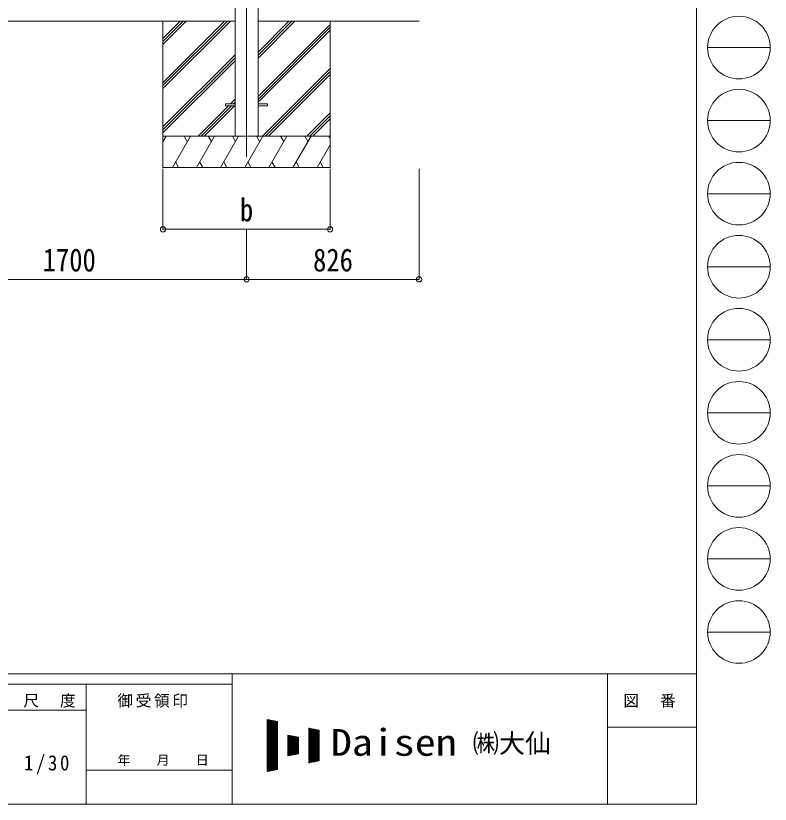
# Model space of a CAD drawing. Units: millimetres at full size. Extents: x -6988 to 7066, y -4877 to 4823.
# Drawn here: x 3454 to 7066, y -4877 to -1100 of the extents above; entities that cross this region are included whole.
import ezdxf
from ezdxf.enums import TextEntityAlignment as Align

# ---------------------------------------------------------------- set-up
doc = ezdxf.new("R2010")
doc.units = ezdxf.units.MM
doc.header["$LTSCALE"] = 25
doc.header["$PDMODE"] = 32
doc.header["$PDSIZE"] = 25
for name, color, linetype, lineweight in [('0-0_0', 7, 'Continuous', 9), ('0-1_本体', 4, 'Continuous', 9), ('0-2_部品', 7, 'Continuous', 9), ('0-8_PARTS2', 2, 'Continuous', 9), ('0-A_寸法', 6, 'Continuous', 9), ('F-0_240', 7, 'Continuous', 9)]:
    doc.layers.add(name, color=color, linetype=linetype, lineweight=lineweight)
doc.styles.add('ＭＳ ゴシック', font='')
doc.styles.get('ＭＳ ゴシック').set_extended_font_data('MS Gothic')

msp = doc.modelspace()

# ---------------------------------------------------------------- linework, layer by layer
at = {"layer": '0-0_0'}
for p, q in [((2913.36, -1126.47), (4503.36, -1126.47)), ((4158.36, -1126.47), (4158.36, -1826.47)), ((4158.36, -1420.64), (4452.54, -1126.47)), ((4158.36, -1434.79), (4466.68, -1126.47)), ((4158.36, -1448.93), (4480.82, -1126.47)), ((4158.36, -1236.8), (4268.69, -1126.47)), ((4158.36, -1222.66), (4254.55, -1126.47)), ((4158.36, -1208.51), (4240.4, -1126.47)), ((4613.36, -1126.47), (5384.36, -1126.47)), ((4613.36, -1302.3), (4789.19, -1126.47)), ((4613.36, -1288.16), (4775.05, -1126.47)), ((4613.36, -1274.01), (4760.9, -1126.47)), ((4958.36, -1126.47), (4958.36, -1826.47)), ((4613.36, -1486.14), (4958.36, -1141.15)), ((4613.36, -1500.29), (4958.36, -1155.29)), ((4613.36, -1514.43), (4958.36, -1169.43)), ((4158.36, -1632.78), (4503.36, -1287.78)), ((4158.36, -1646.92), (4503.36, -1301.92)), ((4158.36, -1661.06), (4503.36, -1316.06)), ((4635.17, -1676.47), (4958.36, -1353.28)), ((4649.31, -1676.47), (4958.36, -1367.42)), ((4663.45, -1676.47), (4958.36, -1381.56)), ((4481.3, -1521.97), (4503.36, -1499.91)), ((4326.8, -1676.47), (4472.3, -1530.97)), ((4340.94, -1676.47), (4486.44, -1530.97)), ((4355.08, -1676.47), (4500.58, -1530.97)), ((4495.44, -1521.97), (4503.36, -1514.05)), ((4847.3, -1676.47), (4958.36, -1565.41)), ((4861.44, -1676.47), (4958.36, -1579.55)), ((4875.58, -1676.47), (4958.36, -1593.69)), ((4958.36, -1676.47), (4158.36, -1676.47)), ((4158.36, -1703.97), (4174.24, -1676.47)), ((4203.1, -1826.47), (4289.71, -1676.47)), ((4274.71, -1702.45), (4259.71, -1676.47)), ((4318.57, -1826.47), (4405.18, -1676.47)), ((4390.18, -1702.45), (4375.17, -1676.47)), ((4434.04, -1826.47), (4520.65, -1676.47)), ((4505.65, -1702.45), (4490.64, -1676.47)), ((4549.51, -1826.47), (4636.12, -1676.47)), ((4621.12, -1702.45), (4606.11, -1676.47)), ((4664.98, -1826.47), (4751.59, -1676.47)), ((4736.59, -1702.45), (4721.59, -1676.47)), ((4780.45, -1826.47), (4867.06, -1676.47)), ((4837.06, -1676.47), (4852.06, -1702.45)), ((4952.53, -1676.47), (4958.36, -1686.57)), ((4895.92, -1826.47), (4958.36, -1718.33)), ((4218.1, -1800.49), (4233.1, -1826.47)), ((4333.57, -1800.49), (4348.57, -1826.47)), ((4449.04, -1800.49), (4464.04, -1826.47)), ((4564.51, -1800.49), (4579.51, -1826.47)), ((4679.98, -1800.49), (4694.98, -1826.47)), ((4795.45, -1800.49), (4810.45, -1826.47)), ((4910.92, -1800.49), (4925.92, -1826.47)), ((4158.36, -1826.47), (4958.36, -1826.47))]:
    msp.add_line(p, q, dxfattribs=at)
at = {"layer": '0-1_本体'}
for p, q in [((4503.36, 1203.54), (4503.36, -1676.46)), ((4613.36, 1203.54), (4613.36, -1676.46))]:
    msp.add_line(p, q, dxfattribs=at)
at = {"layer": '0-2_部品', "color": 4}
for p, q in [((4458.36, -1521.96), (4458.36, -1530.96)), ((4503.36, -1521.96), (4458.36, -1521.96)), ((4503.36, -1530.96), (4458.36, -1530.96)), ((4658.36, -1521.96), (4613.36, -1521.96)), ((4658.36, -1530.96), (4613.36, -1530.96)), ((4658.36, -1521.96), (4658.36, -1530.96))]:
    msp.add_line(p, q, dxfattribs=at)
at = {"layer": '0-8_PARTS2'}
msp.add_line((4558.36, 1169.67), (4558.36, -1776.47), dxfattribs=at)
at = {"layer": '0-A_寸法'}
for p, q in [((4158.36, -2122.86), (4158.36, -1833.89)), ((4958.36, -2122.86), (4958.36, -1833.89)), ((5384.36, -2362.83), (5384.36, -1833.89)), ((4158.36, -2122.86), (4958.36, -2122.86)), ((4558.36, -2362.83), (4558.36, -2122.86)), ((4558.36, -2362.83), (2858.36, -2362.83)), ((4558.36, -2362.83), (5384.36, -2362.83))]:
    msp.add_line(p, q, dxfattribs=at)
for p in [(4158.36, -2122.86), (4958.36, -2122.86), (4558.36, -2362.83), (5384.36, -2362.83)]:
    msp.add_point(p, dxfattribs=at)
at = {"layer": 'F-0_240', "color": 5}
for p, q in [((6712.12, 4822.79), (6712.12, -4877.21)), ((-6987.88, -4252.21), (6712.12, -4252.21)), ((4489.82, -4252.21), (4489.82, -4877.21)), ((6287.12, -4252.21), (6287.12, -4877.21)), ((-6987.88, -4302.21), (4489.82, -4302.21)), ((3789.82, -4302.21), (3789.82, -4877.21)), ((2289.82, -4427.21), (3789.82, -4427.21)), ((6287.12, -4508.46), (6712.12, -4508.46)), ((3789.82, -4714.71), (4489.82, -4714.71)), ((-6987.88, -4877.21), (6712.12, -4877.21))]:
    msp.add_line(p, q, dxfattribs=at)
at = {"layer": 'F-0_240', "color": 4}
for p, q in [((6765.55, -1252.21), (7065.55, -1252.21)), ((6765.55, -1602.21), (7065.55, -1602.21)), ((6765.55, -1952.21), (7065.55, -1952.21)), ((6765.55, -2302.21), (7065.55, -2302.21)), ((6765.55, -2652.21), (7065.55, -2652.21)), ((6765.55, -3002.21), (7065.55, -3002.21)), ((6765.55, -3352.21), (7065.55, -3352.21)), ((6765.55, -3702.21), (7065.55, -3702.21)), ((6765.55, -4052.21), (7065.55, -4052.21))]:
    msp.add_line(p, q, dxfattribs=at)
at = {"layer": 'F-0_240'}
for p, q in [((4656.46, -4471.05), (4706.46, -4481.46)), ((4656.46, -4471.05), (4656.46, -4721.05)), ((4656.46, -4473.4), (4667.75, -4473.4)), ((4656.46, -4475.9), (4679.75, -4475.9)), ((4656.46, -4478.4), (4691.75, -4478.4)), ((4656.46, -4480.9), (4703.75, -4480.9)), ((4656.46, -4483.4), (4706.46, -4483.4)), ((4656.46, -4485.9), (4706.46, -4485.9)), ((4656.46, -4488.4), (4706.46, -4488.4)), ((4656.46, -4490.9), (4706.46, -4490.9)), ((4656.46, -4493.4), (4706.46, -4493.4)), ((4657.94, -4720.74), (4657.94, -4471.36)), ((4660.44, -4720.22), (4660.44, -4471.88)), ((4662.94, -4719.7), (4662.94, -4472.4)), ((4665.44, -4719.18), (4665.44, -4472.92)), ((4667.94, -4718.66), (4667.94, -4473.44)), ((4670.44, -4718.13), (4670.44, -4473.96)), ((4672.94, -4717.61), (4672.94, -4474.48)), ((4675.44, -4717.09), (4675.44, -4475)), ((4677.94, -4716.57), (4677.94, -4475.52)), ((4680.44, -4716.05), (4680.44, -4476.04)), ((4682.94, -4715.53), (4682.94, -4476.56)), ((4685.44, -4715.01), (4685.44, -4477.08)), ((4687.94, -4714.49), (4687.94, -4477.61)), ((4690.44, -4713.97), (4690.44, -4478.13)), ((4692.94, -4713.45), (4692.94, -4478.65)), ((4695.44, -4712.93), (4695.44, -4479.17)), ((4697.94, -4712.41), (4697.94, -4479.69)), ((4700.44, -4711.88), (4700.44, -4480.21)), ((4702.94, -4711.36), (4702.94, -4480.73)), ((4705.44, -4710.84), (4705.44, -4481.25)), ((4706.46, -4481.46), (4706.46, -4710.63)), ((4656.46, -4495.9), (4706.46, -4495.9)), ((4656.46, -4498.4), (4706.46, -4498.4)), ((4656.46, -4500.9), (4706.46, -4500.9)), ((4656.46, -4503.4), (4706.46, -4503.4)), ((4656.46, -4505.9), (4706.46, -4505.9)), ((4656.46, -4508.4), (4706.46, -4508.4)), ((4656.46, -4510.9), (4706.46, -4510.9)), ((4656.46, -4513.4), (4706.46, -4513.4)), ((4656.46, -4515.9), (4706.46, -4515.9)), ((4656.46, -4518.4), (4706.46, -4518.4)), ((4656.46, -4520.9), (4706.46, -4520.9)), ((4656.46, -4523.4), (4706.46, -4523.4)), ((4656.46, -4525.9), (4706.46, -4525.9)), ((4656.46, -4528.4), (4706.46, -4528.4)), ((4656.46, -4530.9), (4706.46, -4530.9)), ((4856.46, -4512.71), (4906.46, -4523.13)), ((4856.46, -4512.71), (4856.46, -4679.38)), ((4856.46, -4513.4), (4859.75, -4513.4)), ((4856.46, -4515.9), (4871.75, -4515.9)), ((4856.46, -4518.4), (4883.75, -4518.4)), ((4856.46, -4520.9), (4895.75, -4520.9)), ((4856.46, -4523.4), (4906.46, -4523.4)), ((4856.46, -4525.9), (4906.46, -4525.9)), ((4856.46, -4528.4), (4906.46, -4528.4)), ((4856.46, -4530.9), (4906.46, -4530.9)), ((4857.94, -4679.07), (4857.94, -4513.02)), ((4860.44, -4678.55), (4860.44, -4513.54)), ((4862.94, -4678.03), (4862.94, -4514.06)), ((4865.44, -4677.51), (4865.44, -4514.58)), ((4867.94, -4676.99), (4867.94, -4515.11)), ((4870.44, -4676.47), (4870.44, -4515.63)), ((4872.94, -4675.95), (4872.94, -4516.15)), ((4875.44, -4675.43), (4875.44, -4516.67)), ((4877.94, -4674.91), (4877.94, -4517.19)), ((4880.44, -4674.38), (4880.44, -4517.71)), ((4882.94, -4673.86), (4882.94, -4518.23)), ((4885.44, -4673.34), (4885.44, -4518.75)), ((4887.94, -4672.82), (4887.94, -4519.27)), ((4890.44, -4672.3), (4890.44, -4519.79)), ((4892.94, -4671.78), (4892.94, -4520.31)), ((4895.44, -4671.26), (4895.44, -4520.83)), ((4897.94, -4670.74), (4897.94, -4521.36)), ((4900.44, -4670.22), (4900.44, -4521.88)), ((4902.94, -4669.7), (4902.94, -4522.4)), ((4905.44, -4669.18), (4905.44, -4522.92)), ((4906.46, -4523.13), (4906.46, -4668.96)), ((4656.46, -4533.4), (4706.46, -4533.4)), ((4656.46, -4535.9), (4706.46, -4535.9)), ((4656.46, -4538.4), (4706.46, -4538.4)), ((4656.46, -4540.9), (4706.46, -4540.9)), ((4656.46, -4543.4), (4706.46, -4543.4)), ((4656.46, -4545.9), (4706.46, -4545.9)), ((4656.46, -4548.4), (4706.46, -4548.4)), ((4656.46, -4550.9), (4706.46, -4550.9)), ((4656.46, -4553.4), (4706.46, -4553.4)), ((4656.46, -4555.9), (4706.46, -4555.9)), ((4656.46, -4558.4), (4706.46, -4558.4)), ((4656.46, -4560.9), (4706.46, -4560.9)), ((4656.46, -4563.4), (4706.46, -4563.4)), ((4656.46, -4565.9), (4706.46, -4565.9)), ((4656.46, -4568.4), (4706.46, -4568.4)), ((4756.46, -4546.05), (4806.46, -4556.46)), ((4756.46, -4546.05), (4756.46, -4646.05)), ((4756.46, -4548.4), (4767.75, -4548.4)), ((4756.46, -4550.9), (4779.75, -4550.9)), ((4756.46, -4553.4), (4791.75, -4553.4)), ((4756.46, -4555.9), (4803.75, -4555.9)), ((4756.46, -4558.4), (4806.46, -4558.4)), ((4756.46, -4560.9), (4806.46, -4560.9)), ((4756.46, -4563.4), (4806.46, -4563.4)), ((4756.46, -4565.9), (4806.46, -4565.9)), ((4756.46, -4568.4), (4806.46, -4568.4)), ((4757.94, -4645.74), (4757.94, -4546.36)), ((4760.44, -4645.22), (4760.44, -4546.88)), ((4762.94, -4644.7), (4762.94, -4547.4)), ((4765.44, -4644.18), (4765.44, -4547.92)), ((4767.94, -4643.66), (4767.94, -4548.44)), ((4770.44, -4643.13), (4770.44, -4548.96)), ((4772.94, -4642.61), (4772.94, -4549.48)), ((4775.44, -4642.09), (4775.44, -4550)), ((4777.94, -4641.57), (4777.94, -4550.52)), ((4780.44, -4641.05), (4780.44, -4551.04)), ((4782.94, -4640.53), (4782.94, -4551.56)), ((4785.44, -4640.01), (4785.44, -4552.08)), ((4787.94, -4639.49), (4787.94, -4552.61)), ((4790.44, -4638.97), (4790.44, -4553.13)), ((4792.94, -4638.45), (4792.94, -4553.65)), ((4795.44, -4637.93), (4795.44, -4554.17)), ((4797.94, -4637.41), (4797.94, -4554.69)), ((4800.44, -4636.88), (4800.44, -4555.21)), ((4802.94, -4636.36), (4802.94, -4555.73)), ((4805.44, -4635.84), (4805.44, -4556.25)), ((4806.46, -4556.46), (4806.46, -4635.63)), ((4856.46, -4533.4), (4906.46, -4533.4)), ((4856.46, -4535.9), (4906.46, -4535.9)), ((4856.46, -4538.4), (4906.46, -4538.4)), ((4856.46, -4540.9), (4906.46, -4540.9)), ((4856.46, -4543.4), (4906.46, -4543.4)), ((4856.46, -4545.9), (4906.46, -4545.9)), ((4856.46, -4548.4), (4906.46, -4548.4)), ((4856.46, -4550.9), (4906.46, -4550.9)), ((4856.46, -4553.4), (4906.46, -4553.4)), ((4856.46, -4555.9), (4906.46, -4555.9)), ((4856.46, -4558.4), (4906.46, -4558.4)), ((4856.46, -4560.9), (4906.46, -4560.9)), ((4856.46, -4563.4), (4906.46, -4563.4)), ((4856.46, -4565.9), (4906.46, -4565.9)), ((4856.46, -4568.4), (4906.46, -4568.4)), ((4656.46, -4570.9), (4706.46, -4570.9)), ((4656.46, -4573.4), (4706.46, -4573.4)), ((4656.46, -4575.9), (4706.46, -4575.9)), ((4656.46, -4578.4), (4706.46, -4578.4)), ((4656.46, -4580.9), (4706.46, -4580.9)), ((4656.46, -4583.4), (4706.46, -4583.4)), ((4656.46, -4585.9), (4706.46, -4585.9)), ((4656.46, -4588.4), (4706.46, -4588.4)), ((4656.46, -4590.9), (4706.46, -4590.9)), ((4656.46, -4593.4), (4706.46, -4593.4)), ((4656.46, -4595.9), (4706.46, -4595.9)), ((4656.46, -4598.4), (4706.46, -4598.4)), ((4656.46, -4600.9), (4706.46, -4600.9)), ((4656.46, -4603.4), (4706.46, -4603.4)), ((4656.46, -4605.9), (4706.46, -4605.9)), ((4756.46, -4570.9), (4806.46, -4570.9)), ((4756.46, -4573.4), (4806.46, -4573.4)), ((4756.46, -4575.9), (4806.46, -4575.9)), ((4756.46, -4578.4), (4806.46, -4578.4)), ((4756.46, -4580.9), (4806.46, -4580.9)), ((4756.46, -4583.4), (4806.46, -4583.4)), ((4756.46, -4585.9), (4806.46, -4585.9)), ((4756.46, -4588.4), (4806.46, -4588.4)), ((4756.46, -4590.9), (4806.46, -4590.9)), ((4756.46, -4593.4), (4806.46, -4593.4)), ((4756.46, -4595.9), (4806.46, -4595.9)), ((4756.46, -4598.4), (4806.46, -4598.4)), ((4756.46, -4600.9), (4806.46, -4600.9)), ((4756.46, -4603.4), (4806.46, -4603.4)), ((4756.46, -4605.9), (4806.46, -4605.9)), ((4856.46, -4570.9), (4906.46, -4570.9)), ((4856.46, -4573.4), (4906.46, -4573.4)), ((4856.46, -4575.9), (4906.46, -4575.9)), ((4856.46, -4578.4), (4906.46, -4578.4)), ((4856.46, -4580.9), (4906.46, -4580.9)), ((4856.46, -4583.4), (4906.46, -4583.4)), ((4856.46, -4585.9), (4906.46, -4585.9)), ((4856.46, -4588.4), (4906.46, -4588.4)), ((4856.46, -4590.9), (4906.46, -4590.9)), ((4856.46, -4593.4), (4906.46, -4593.4)), ((4856.46, -4595.9), (4906.46, -4595.9)), ((4856.46, -4598.4), (4906.46, -4598.4)), ((4856.46, -4600.9), (4906.46, -4600.9)), ((4856.46, -4603.4), (4906.46, -4603.4)), ((4856.46, -4605.9), (4906.46, -4605.9)), ((4656.46, -4608.4), (4706.46, -4608.4)), ((4656.46, -4610.9), (4706.46, -4610.9)), ((4656.46, -4613.4), (4706.46, -4613.4)), ((4656.46, -4615.9), (4706.46, -4615.9)), ((4656.46, -4618.4), (4706.46, -4618.4)), ((4656.46, -4620.9), (4706.46, -4620.9)), ((4656.46, -4623.4), (4706.46, -4623.4)), ((4656.46, -4625.9), (4706.46, -4625.9)), ((4656.46, -4628.4), (4706.46, -4628.4)), ((4656.46, -4630.9), (4706.46, -4630.9)), ((4656.46, -4633.4), (4706.46, -4633.4)), ((4656.46, -4635.9), (4706.46, -4635.9)), ((4656.46, -4638.4), (4706.46, -4638.4)), ((4656.46, -4640.9), (4706.46, -4640.9)), ((4656.46, -4643.4), (4706.46, -4643.4)), ((4656.46, -4645.9), (4706.46, -4645.9)), ((4756.46, -4608.4), (4806.46, -4608.4)), ((4756.46, -4610.9), (4806.46, -4610.9)), ((4756.46, -4613.4), (4806.46, -4613.4)), ((4756.46, -4615.9), (4806.46, -4615.9)), ((4756.46, -4618.4), (4806.46, -4618.4)), ((4756.46, -4620.9), (4806.46, -4620.9)), ((4756.46, -4623.4), (4806.46, -4623.4)), ((4756.46, -4625.9), (4806.46, -4625.9)), ((4756.46, -4628.4), (4806.46, -4628.4)), ((4756.46, -4630.9), (4806.46, -4630.9)), ((4756.46, -4633.4), (4806.46, -4633.4)), ((4756.46, -4646.05), (4806.46, -4635.63)), ((4756.46, -4635.9), (4805.17, -4635.9)), ((4756.46, -4638.4), (4793.17, -4638.4)), ((4756.46, -4640.9), (4781.17, -4640.9)), ((4756.46, -4643.4), (4769.17, -4643.4)), ((4756.46, -4645.9), (4757.17, -4645.9)), ((4856.46, -4608.4), (4906.46, -4608.4)), ((4856.46, -4610.9), (4906.46, -4610.9)), ((4856.46, -4613.4), (4906.46, -4613.4)), ((4856.46, -4615.9), (4906.46, -4615.9)), ((4856.46, -4618.4), (4906.46, -4618.4)), ((4856.46, -4620.9), (4906.46, -4620.9)), ((4856.46, -4623.4), (4906.46, -4623.4)), ((4856.46, -4625.9), (4906.46, -4625.9)), ((4856.46, -4628.4), (4906.46, -4628.4)), ((4856.46, -4630.9), (4906.46, -4630.9)), ((4856.46, -4633.4), (4906.46, -4633.4)), ((4856.46, -4635.9), (4906.46, -4635.9)), ((4856.46, -4638.4), (4906.46, -4638.4)), ((4856.46, -4640.9), (4906.46, -4640.9)), ((4856.46, -4643.4), (4906.46, -4643.4)), ((4856.46, -4645.9), (4906.46, -4645.9)), ((4656.46, -4648.4), (4706.46, -4648.4)), ((4656.46, -4650.9), (4706.46, -4650.9)), ((4656.46, -4653.4), (4706.46, -4653.4)), ((4656.46, -4655.9), (4706.46, -4655.9)), ((4656.46, -4658.4), (4706.46, -4658.4)), ((4656.46, -4660.9), (4706.46, -4660.9)), ((4656.46, -4663.4), (4706.46, -4663.4)), ((4656.46, -4665.9), (4706.46, -4665.9)), ((4656.46, -4668.4), (4706.46, -4668.4)), ((4656.46, -4670.9), (4706.46, -4670.9)), ((4656.46, -4673.4), (4706.46, -4673.4)), ((4656.46, -4675.9), (4706.46, -4675.9)), ((4656.46, -4678.4), (4706.46, -4678.4)), ((4656.46, -4680.9), (4706.46, -4680.9)), ((4656.46, -4683.4), (4706.46, -4683.4)), ((4856.46, -4648.4), (4906.46, -4648.4)), ((4856.46, -4650.9), (4906.46, -4650.9)), ((4856.46, -4653.4), (4906.46, -4653.4)), ((4856.46, -4655.9), (4906.46, -4655.9)), ((4856.46, -4658.4), (4906.46, -4658.4)), ((4856.46, -4660.9), (4906.46, -4660.9)), ((4856.46, -4663.4), (4906.46, -4663.4)), ((4856.46, -4665.9), (4906.46, -4665.9)), ((4856.46, -4668.4), (4906.46, -4668.4)), ((4906.46, -4668.96), (4856.46, -4679.38)), ((4856.46, -4670.9), (4897.17, -4670.9)), ((4856.46, -4673.4), (4885.17, -4673.4)), ((4856.46, -4675.9), (4873.17, -4675.9)), ((4856.46, -4678.4), (4861.17, -4678.4)), ((4656.46, -4685.9), (4706.46, -4685.9)), ((4656.46, -4688.4), (4706.46, -4688.4)), ((4656.46, -4690.9), (4706.46, -4690.9)), ((4656.46, -4693.4), (4706.46, -4693.4)), ((4656.46, -4695.9), (4706.46, -4695.9)), ((4656.46, -4698.4), (4706.46, -4698.4)), ((4656.46, -4700.9), (4706.46, -4700.9)), ((4656.46, -4703.4), (4706.46, -4703.4)), ((4656.46, -4705.9), (4706.46, -4705.9)), ((4656.46, -4708.4), (4706.46, -4708.4)), ((4706.46, -4710.63), (4656.46, -4721.05)), ((4656.46, -4710.9), (4705.17, -4710.9)), ((4656.46, -4713.4), (4693.17, -4713.4)), ((4656.46, -4715.9), (4681.17, -4715.9)), ((4656.46, -4718.4), (4669.17, -4718.4)), ((4656.46, -4720.9), (4657.17, -4720.9))]:
    msp.add_line(p, q, dxfattribs=at)
at = {"layer": 'F-0_240', "color": 4}
for centre in [(6915.55, -1252.21), (6915.55, -1602.21), (6915.55, -1952.21), (6915.55, -2302.21), (6915.55, -2652.21), (6915.55, -3002.21), (6915.55, -3352.21), (6915.55, -3702.21), (6915.55, -4052.21)]:
    msp.add_circle(centre, 150, dxfattribs=at)

# ---------------------------------------------------------------- texts
at = {"layer": '0-A_寸法', "color": 7, "style": 'ＭＳ ゴシック', "width": 0.85}
for s, p in [('b', (4526.86, -2117.86)), ('1700', (3582.36, -2357.83)), ('826', (4876.86, -2357.83))]:
    msp.add_text(s, height=110, dxfattribs=at).set_placement(p, align=Align.BOTTOM_LEFT)
at = {"layer": 'F-0_240', "style": 'ＭＳ ゴシック', "width": 1.15}
msp.add_text('Daisen', height=128.3, dxfattribs=at).set_placement((4962.18, -4683.55), align=Align.BOTTOM_LEFT)
at = {"layer": 'F-0_240', "style": 'ＭＳ ゴシック'}
for s, height, p in [('㈱大仙\u3000', 91.64, (5641.68, -4658.55)), ('年\u3000\u3000月\u3000\u3000日', 45.82, (3939.83, -4702.21))]:
    msp.add_text(s, height=height, dxfattribs=at).set_placement(p, align=Align.BOTTOM_LEFT)
at = {"layer": 'F-0_240', "attachment_point": 7, "style": 'ＭＳ ゴシック'}
for s, insert, char_height in [('\\T1.17;尺\u3000度', (3489.83, -4414.71), 54.99), ('\\T1.17;御受領印', (3939.82, -4414.71), 54.99), ('\\T1.17;図\u3000番', (6362.12, -4414.71), 54.99), ('\\T1.28;\\W0.9;1/30', (3492.95, -4733.46), 73.31)]:
    msp.add_mtext(s, dxfattribs=dict(at, insert=insert, char_height=char_height))

doc.saveas('drawing.dxf')
